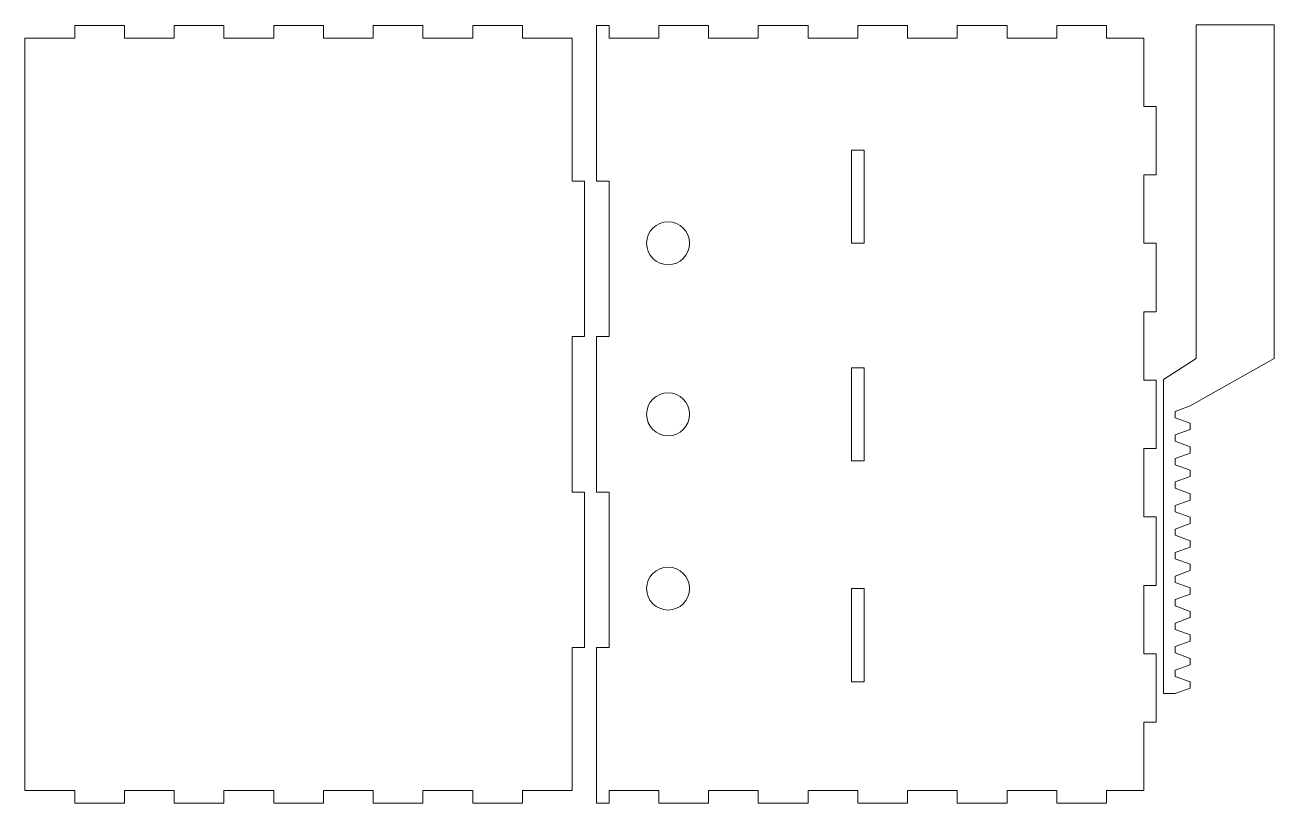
# Model space of a CAD drawing. Header units: millimetres. Extents: x 4 to 406, y -254 to -4.
import ezdxf

# ---------------------------------------------------------------- set-up
doc = ezdxf.new("R2010")
doc.units = ezdxf.units.MM
doc.header["$MEASUREMENT"] = 0
doc.layers.add('Layer 1', color=7, linetype='Continuous', lineweight=0)

# ---------------------------------------------------------------- blocks, each defined once
blk = doc.blocks.new('Block_1')
at = {"layer": 'Layer 1', "color": 12, "lineweight": 9, "true_color": 0xe30613}
for p, q in [((364.1, -7.73), (364.1, -7.73)), ((364.1, -249.73), (364.1, -249.73))]:
    blk.add_line(p, q, dxfattribs=at)
blk.add_lwpolyline([(352.11, -249.73), (364.1, -249.73), (364.1, -227.73), (368.1, -227.73), (368.1, -205.73), (364.1, -205.73), (364.1, -183.73), (368.1, -183.73), (368.1, -161.73), (364.1, -161.73), (364.1, -139.73), (368.1, -139.73), (368.1, -117.73), (368.1, -117.73), (364.1, -117.73), (364.1, -95.73), (368.1, -95.73), (368.1, -73.73), (364.1, -73.73), (364.1, -51.73), (368.1, -51.73), (368.1, -29.73), (364.1, -29.73), (364.1, -7.73), (352.11, -7.73), (352.11, -3.73), (352.1, -3.73), (336.11, -3.73), (336.11, -7.73), (320.11, -7.73), (320.11, -3.73), (304.11, -3.73), (304.11, -7.73), (288.11, -7.73), (288.11, -3.73), (272.11, -3.73), (272.11, -7.73), (256.11, -7.73), (256.11, -3.73), (240.11, -3.73), (240.11, -7.73), (224.11, -7.73), (224.11, -3.73), (208.11, -3.73), (208.11, -7.73), (192.11, -7.73), (192.11, -3.73), (192.1, -3.73), (188.1, -3.73), (188.1, -53.73), (192.1, -53.73), (192.1, -103.73), (188.1, -103.73), (188.1, -153.73), (192.1, -153.73), (192.1, -203.73), (188.1, -203.73), (188.1, -253.73), (192.11, -253.73), (192.11, -249.73), (208.11, -249.73), (208.11, -253.73), (224.11, -253.73), (224.11, -249.73), (240.11, -249.73), (240.11, -253.73), (256.11, -253.73), (256.11, -249.73), (272.11, -249.73), (272.11, -253.73), (288.11, -253.73), (288.11, -249.73), (304.11, -249.73), (304.11, -253.73), (320.11, -253.73), (320.11, -249.73), (336.11, -249.73), (336.11, -253.73), (352.1, -253.73), (352.11, -253.73)], close=True, dxfattribs=at)
blk = doc.blocks.new('Block_0')
at = {"layer": 'Layer 1', "color": 12, "lineweight": 9, "true_color": 0xe30613}
for points in [[(270.12, -73.73), (270.12, -43.73), (274.12, -43.73), (274.12, -73.73)], [(270.12, -143.73), (270.12, -113.73), (274.12, -113.73), (274.12, -143.73)], [(270.12, -214.76), (270.12, -184.76), (274.12, -184.76), (274.12, -214.76)]]:
    blk.add_lwpolyline(points, close=True, dxfattribs=at)
at = {"layer": 'Layer 1'}
blk.add_blockref('Block_1', (0, 0), dxfattribs=at)

msp = doc.modelspace()

# ---------------------------------------------------------------- linework, layer by layer
at = {"layer": 'Layer 1', "color": 12, "lineweight": 9, "true_color": 0xe30613}
for points in [[(164.27, -249.73), (180.26, -249.73), (180.27, -203.73), (184.27, -203.73), (184.27, -153.73), (180.27, -153.73), (180.27, -103.73), (184.27, -103.73), (184.27, -53.73), (180.27, -53.73), (180.27, -7.73), (180.26, -7.73), (168.96, -7.73), (164.27, -7.73), (164.27, -3.73), (164.26, -3.73), (148.27, -3.73), (148.27, -7.73), (132.27, -7.73), (132.27, -3.73), (116.27, -3.73), (116.27, -7.73), (100.27, -7.73), (100.27, -3.73), (84.27, -3.73), (84.27, -7.73), (68.27, -7.73), (68.27, -3.73), (52.27, -3.73), (52.27, -7.73), (36.27, -7.73), (36.27, -3.73), (20.27, -3.73), (20.27, -7.73), (4.27, -7.73), (4.27, -249.73), (20.27, -249.73), (20.27, -253.73), (36.27, -253.73), (36.27, -249.73), (52.27, -249.73), (52.27, -253.73), (68.27, -253.73), (68.27, -249.73), (84.27, -249.73), (84.27, -253.73), (100.27, -253.73), (100.27, -249.73), (116.27, -249.73), (116.27, -253.73), (132.27, -253.73), (132.27, -249.73), (148.27, -249.73), (148.27, -253.73), (164.26, -253.73), (164.27, -253.73)], [(380.98, -3.52), (380.98, -23.41), (380.98, -30.54), (380.98, -110.74), (370.42, -117.51), (370.42, -152.52), (370.42, -158.06), (370.42, -182.77), (370.42, -188.31), (370.42, -218.56), (374.2, -218.56), (379.03, -216.81), (379.03, -214.79), (374.2, -213.03), (374.2, -211), (379.03, -209.24), (379.03, -207.22), (374.2, -205.46), (374.2, -203.44), (379.03, -201.68), (379.03, -199.66), (374.2, -197.9), (374.2, -195.87), (379.03, -194.11), (379.03, -192.09), (374.2, -190.34), (374.2, -188.31), (379.03, -186.55), (379.03, -186.55), (379.03, -184.53), (379.03, -184.53), (374.2, -182.77), (374.2, -180.74), (379.03, -178.99), (379.03, -176.97), (374.2, -175.21), (374.2, -173.18), (379.03, -171.42), (379.03, -169.4), (374.2, -167.64), (374.2, -165.62), (379.03, -163.86), (379.03, -161.84), (374.2, -160.08), (374.2, -158.06), (379.03, -156.3), (379.03, -156.29), (379.03, -154.28), (379.03, -154.27), (374.2, -152.52), (374.2, -150.49), (379.03, -148.73), (379.03, -146.71), (374.2, -144.95), (374.2, -142.93), (379.03, -141.17), (379.03, -139.15), (374.2, -137.39), (374.2, -135.36), (379.03, -133.61), (379.03, -131.59), (374.2, -129.83), (374.2, -127.8), (379.03, -126.04), (389.04, -120.36), (405.98, -110.74), (405.98, -30.54), (405.98, -23.41), (405.98, -3.52)]]:
    msp.add_lwpolyline(points, close=True, dxfattribs=at)
for centre in [(211.09, -73.73), (211.09, -128.73), (211.09, -184.76)]:
    msp.add_circle(centre, 6.9, dxfattribs=at)

# ---------------------------------------------------------------- block references
at = {"layer": 'Layer 1'}
msp.add_blockref('Block_0', (0, 0), dxfattribs=at)

doc.saveas('drawing.dxf')
